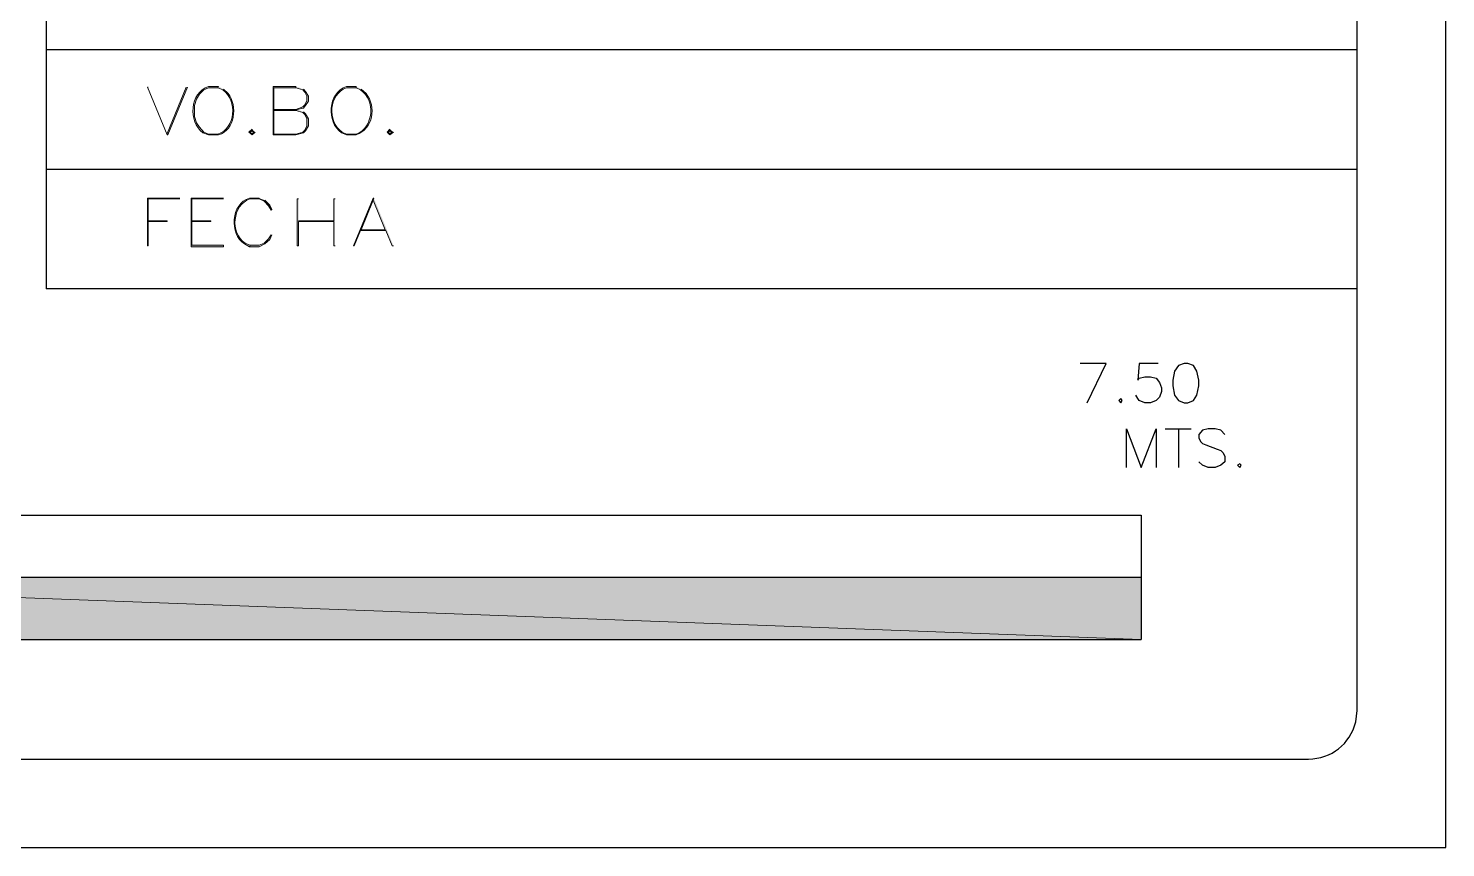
# Model space of a CAD drawing. Header units: inches. Extents: x 5 to 295, y 10 to 227.
# Drawn here: x 278.93 to 294.86, y 11.53 to 20.74 of the extents above; entities that cross this region are included whole.
import ezdxf

# ---------------------------------------------------------------- set-up
doc = ezdxf.new("R2010")
doc.units = ezdxf.units.IN
doc.header["$MEASUREMENT"] = 0
doc.layers.add('1- 1', color=1, linetype='Continuous')
doc.layers.add('1- 3', color=3, linetype='Continuous')

msp = doc.modelspace()

# ---------------------------------------------------------------- hatches: boundary and pattern name
at = {"layer": '1- 3'}
for points in [[(280.281, 20.076), (280.273, 20.076), (280.495, 19.539), (280.495, 19.554)], [(280.708, 20.076), (280.495, 19.554), (280.495, 19.539), (280.502, 19.539), (280.724, 20.076)], [(281.94, 20.084), (281.687, 20.084), (281.687, 19.539), (281.695, 19.547), (281.695, 19.815), (281.94, 19.815), (281.956, 19.823), (281.695, 19.823), (281.695, 20.068), (281.94, 20.068)], [(281.94, 20.084), (281.94, 20.068), (282.019, 20.044), (282.043, 20.02), (282.066, 19.973), (282.066, 19.926), (282.043, 19.878), (282.019, 19.855), (281.94, 19.823), (281.695, 19.823), (281.956, 19.823), (282.027, 19.839), (282.051, 19.87), (282.082, 19.918), (282.082, 19.973), (282.051, 20.028), (282.027, 20.052)], [(281.956, 19.823), (281.94, 19.815), (282.019, 19.791), (282.043, 19.768), (282.066, 19.72), (282.066, 19.641), (282.043, 19.594), (282.019, 19.57), (281.94, 19.547), (281.695, 19.547), (281.687, 19.539), (281.94, 19.539), (282.027, 19.562), (282.051, 19.586), (282.082, 19.641), (282.082, 19.72), (282.051, 19.776), (282.027, 19.799)], [(281.45, 19.602), (281.411, 19.57), (281.45, 19.539), (281.45, 19.547), (281.427, 19.57), (281.45, 19.586)], [(281.45, 19.602), (281.45, 19.586), (281.466, 19.57), (281.45, 19.547), (281.45, 19.539), (281.482, 19.57)], [(282.998, 19.602), (282.967, 19.57), (282.998, 19.539), (282.998, 19.547), (282.983, 19.57), (282.998, 19.586)], [(282.998, 19.602), (282.998, 19.586), (283.014, 19.57), (282.998, 19.547), (282.998, 19.539), (283.038, 19.57)], [(280.637, 18.828), (280.273, 18.828), (280.273, 18.291), (280.281, 18.291), (280.281, 18.567), (280.495, 18.567), (280.495, 18.575), (280.281, 18.575), (280.281, 18.82), (280.637, 18.82)], [(281.126, 18.828), (280.763, 18.828), (280.763, 18.283), (281.126, 18.283), (281.126, 18.298), (280.771, 18.298), (280.771, 18.567), (280.984, 18.567), (280.984, 18.575), (280.771, 18.575), (280.771, 18.82), (281.126, 18.82)], [(281.529, 18.828), (281.529, 18.82), (281.585, 18.796), (281.632, 18.741), (281.664, 18.693), (281.671, 18.701), (281.648, 18.749), (281.592, 18.804)], [(281.972, 18.82), (281.956, 18.82), (281.956, 18.291), (281.972, 18.291), (281.972, 18.567), (282.367, 18.567), (281.972, 18.575)], [(282.382, 18.82), (282.367, 18.82), (282.367, 18.575), (281.972, 18.575), (282.367, 18.567), (282.367, 18.291), (282.382, 18.291)], [(282.817, 18.828), (282.809, 18.828), (282.588, 18.291), (282.596, 18.291), (282.667, 18.464), (282.951, 18.464), (282.675, 18.472), (282.809, 18.804)], [(282.817, 18.828), (282.809, 18.804), (282.943, 18.472), (282.675, 18.472), (282.951, 18.464), (283.022, 18.291), (283.038, 18.291)], [(281.664, 18.417), (281.632, 18.37), (281.585, 18.322), (281.529, 18.298), (281.427, 18.298), (281.419, 18.283), (281.529, 18.283), (281.592, 18.314), (281.648, 18.362), (281.671, 18.417)], [(272.683, 14.57), (291.442, 13.867), (272.683, 13.867)], [(272.683, 14.57), (291.442, 14.57), (291.442, 13.867)]]:
    msp.add_hatch(color=256, dxfattribs=at).paths.add_polyline_path(points)
h = msp.add_hatch(color=256, dxfattribs=at)
edge = h.paths.add_edge_path()
edge.add_spline(control_points=[(281.071, 20.084), (281.071, 20.084), (280.961, 20.084), (280.961, 20.084), (280.747, 20.014), (280.727, 19.69), (280.897, 19.562), (280.897, 19.562), (280.961, 19.539), (280.961, 19.539), (280.961, 19.539), (280.961, 19.547), (280.961, 19.547), (280.961, 19.547), (280.905, 19.57), (280.905, 19.57), (280.905, 19.57), (280.858, 19.625), (280.858, 19.625), (280.858, 19.625), (280.826, 19.673), (280.826, 19.673), (280.826, 19.673), (280.803, 19.744), (280.803, 19.744), (280.803, 19.744), (280.803, 19.87), (280.803, 19.87), (280.803, 19.87), (280.826, 19.941), (280.826, 19.941), (280.826, 19.941), (280.858, 19.997), (280.858, 19.997), (280.858, 19.997), (280.905, 20.044), (280.905, 20.044), (280.905, 20.044), (280.961, 20.068), (280.961, 20.068), (280.961, 20.068), (281.063, 20.068), (281.063, 20.068)], knot_values=[0, 0, 0, 0, 0.035278, 0.035278, 0.035278, 0.070556, 0.070556, 0.070556, 0.105833, 0.105833, 0.105833, 0.141111, 0.141111, 0.141111, 0.176389, 0.176389, 0.176389, 0.211667, 0.211667, 0.211667, 0.246944, 0.246944, 0.246944, 0.282222, 0.282222, 0.282222, 0.3175, 0.3175, 0.3175, 0.352778, 0.352778, 0.352778, 0.388056, 0.388056, 0.388056, 0.423333, 0.423333, 0.423333, 0.458611, 0.458611, 0.458611, 0.493889, 0.493889, 0.493889, 0.493889], degree=3, periodic=0)
edge.add_line((281.063, 20.068), (281.071, 20.084))
h = msp.add_hatch(color=256, dxfattribs=at)
edge = h.paths.add_edge_path()
edge.add_spline(control_points=[(281.071, 20.084), (281.071, 20.084), (281.063, 20.068), (281.063, 20.068), (281.063, 20.068), (281.119, 20.044), (281.119, 20.044), (281.289, 19.926), (281.265, 19.614), (281.063, 19.547), (281.063, 19.547), (280.961, 19.547), (280.961, 19.547), (280.961, 19.547), (280.961, 19.539), (280.961, 19.539), (280.961, 19.539), (281.071, 19.539), (281.071, 19.539), (281.259, 19.597), (281.287, 19.862), (281.182, 20.005), (281.182, 20.005), (281.126, 20.052), (281.126, 20.052)], knot_values=[0, 0, 0, 0, 0.035278, 0.035278, 0.035278, 0.070556, 0.070556, 0.070556, 0.105833, 0.105833, 0.105833, 0.141111, 0.141111, 0.141111, 0.176389, 0.176389, 0.176389, 0.211667, 0.211667, 0.211667, 0.246944, 0.246944, 0.246944, 0.282222, 0.282222, 0.282222, 0.282222], degree=3, periodic=0)
edge.add_line((281.126, 20.052), (281.071, 20.084))
h = msp.add_hatch(color=256, dxfattribs=at)
edge = h.paths.add_edge_path()
edge.add_spline(control_points=[(282.619, 20.084), (282.619, 20.084), (282.509, 20.084), (282.509, 20.084), (282.301, 20.007), (282.28, 19.686), (282.453, 19.562), (282.453, 19.562), (282.509, 19.539), (282.509, 19.539), (282.509, 19.539), (282.509, 19.547), (282.509, 19.547), (282.509, 19.547), (282.461, 19.57), (282.461, 19.57), (282.288, 19.692), (282.311, 19.997), (282.509, 20.068), (282.509, 20.068), (282.619, 20.068), (282.619, 20.068)], knot_values=[0, 0, 0, 0, 0.035278, 0.035278, 0.035278, 0.070556, 0.070556, 0.070556, 0.105833, 0.105833, 0.105833, 0.141111, 0.141111, 0.141111, 0.176389, 0.176389, 0.176389, 0.211667, 0.211667, 0.211667, 0.246944, 0.246944, 0.246944, 0.246944], degree=3, periodic=0)
edge.add_line((282.619, 20.068), (282.619, 20.084))
h = msp.add_hatch(color=256, dxfattribs=at)
edge = h.paths.add_edge_path()
edge.add_spline(control_points=[(282.619, 20.084), (282.619, 20.084), (282.619, 20.068), (282.619, 20.068), (282.619, 20.068), (282.667, 20.044), (282.667, 20.044), (282.84, 19.932), (282.816, 19.621), (282.619, 19.547), (282.619, 19.547), (282.509, 19.547), (282.509, 19.547), (282.509, 19.547), (282.509, 19.539), (282.509, 19.539), (282.509, 19.539), (282.619, 19.539), (282.619, 19.539), (282.807, 19.606), (282.852, 19.852), (282.73, 20.005), (282.73, 20.005), (282.675, 20.052), (282.675, 20.052)], knot_values=[0, 0, 0, 0, 0.035278, 0.035278, 0.035278, 0.070556, 0.070556, 0.070556, 0.105833, 0.105833, 0.105833, 0.141111, 0.141111, 0.141111, 0.176389, 0.176389, 0.176389, 0.211667, 0.211667, 0.211667, 0.246944, 0.246944, 0.246944, 0.282222, 0.282222, 0.282222, 0.282222], degree=3, periodic=0)
edge.add_line((282.675, 20.052), (282.619, 20.084))
h = msp.add_hatch(color=256, dxfattribs=at)
edge = h.paths.add_edge_path()
edge.add_spline(control_points=[(281.529, 18.828), (281.529, 18.828), (281.419, 18.828), (281.419, 18.828), (281.211, 18.769), (281.19, 18.422), (281.363, 18.314), (281.363, 18.314), (281.419, 18.283), (281.419, 18.283), (281.419, 18.283), (281.427, 18.298), (281.427, 18.298), (281.427, 18.298), (281.371, 18.322), (281.371, 18.322), (281.198, 18.436), (281.225, 18.753), (281.427, 18.82), (281.427, 18.82), (281.529, 18.82), (281.529, 18.82)], knot_values=[0, 0, 0, 0, 0.035278, 0.035278, 0.035278, 0.070556, 0.070556, 0.070556, 0.105833, 0.105833, 0.105833, 0.141111, 0.141111, 0.141111, 0.176389, 0.176389, 0.176389, 0.211667, 0.211667, 0.211667, 0.246944, 0.246944, 0.246944, 0.246944], degree=3, periodic=0)
edge.add_line((281.529, 18.82), (281.529, 18.828))

# ---------------------------------------------------------------- linework, layer by layer
at = {"layer": '1- 1', "lineweight": 25}
msp.add_lwpolyline([(4.72, 226.632), (4.72, 11.529), (294.863, 11.529), (294.863, 226.632), (4.72, 226.632)], dxfattribs=at)
at = {"layer": '1- 3', "lineweight": 25}
for points in [[(279.136, 30.763), (279.136, 17.809)], [(293.867, 20.494), (279.136, 20.494)], [(293.867, 19.152), (279.136, 19.152)], [(293.867, 17.809), (279.136, 17.809)], [(290.834, 16.529), (291.047, 16.971), (290.755, 16.971)], [(291.632, 16.971), (291.419, 16.971), (291.403, 16.782), (291.419, 16.806), (291.482, 16.821), (291.545, 16.821), (291.608, 16.806), (291.648, 16.758), (291.671, 16.695), (291.671, 16.656), (291.648, 16.592), (291.608, 16.553), (291.545, 16.529), (291.482, 16.529), (291.419, 16.553), (291.403, 16.577), (291.379, 16.616)], [(291.924, 16.971), (291.861, 16.948), (291.814, 16.885), (291.798, 16.782), (291.798, 16.719), (291.814, 16.616), (291.861, 16.553), (291.924, 16.529), (291.964, 16.529), (292.027, 16.553), (292.066, 16.616), (292.09, 16.719), (292.09, 16.782), (292.066, 16.885), (292.027, 16.948), (291.964, 16.971), (291.924, 16.971)], [(291.213, 16.577), (291.19, 16.553), (291.213, 16.529), (291.229, 16.553), (291.213, 16.577)], [(291.277, 15.802), (291.277, 16.237), (291.442, 15.802), (291.608, 16.237), (291.608, 15.802)], [(291.711, 16.237), (292.003, 16.237)], [(291.861, 16.237), (291.861, 15.802)], [(292.382, 16.174), (292.335, 16.221), (292.272, 16.237), (292.193, 16.237), (292.13, 16.221), (292.09, 16.174), (292.09, 16.134), (292.106, 16.095), (292.13, 16.071), (292.169, 16.055), (292.295, 16.008), (292.335, 15.992), (292.359, 15.968), (292.382, 15.929), (292.382, 15.866), (292.335, 15.826), (292.272, 15.802), (292.193, 15.802), (292.13, 15.826), (292.09, 15.866)], [(292.548, 15.842), (292.525, 15.826), (292.548, 15.802), (292.564, 15.826), (292.548, 15.842)], [(253.923, 15.265), (291.442, 15.265)], [(291.442, 15.265), (291.442, 13.867)], [(253.923, 14.57), (291.442, 14.57)], [(253.923, 13.867), (291.442, 13.867)]]:
    msp.add_lwpolyline(points, dxfattribs=at)
at = {"layer": '1- 3', "lineweight": 0}
for points in [[(280.281, 20.076), (280.273, 20.076), (280.495, 19.539), (280.495, 19.554)], [(280.708, 20.076), (280.495, 19.554), (280.495, 19.539), (280.502, 19.539), (280.724, 20.076)], [(281.94, 20.084), (281.687, 20.084), (281.687, 19.539), (281.695, 19.547), (281.695, 19.815), (281.94, 19.815), (281.956, 19.823), (281.695, 19.823), (281.695, 20.068), (281.94, 20.068)], [(281.94, 20.084), (281.94, 20.068), (282.019, 20.044), (282.043, 20.02), (282.066, 19.973), (282.066, 19.926), (282.043, 19.878), (282.019, 19.855), (281.94, 19.823), (281.695, 19.823), (281.956, 19.823), (282.027, 19.839), (282.051, 19.87), (282.082, 19.918), (282.082, 19.973), (282.051, 20.028), (282.027, 20.052)], [(281.956, 19.823), (281.94, 19.815), (282.019, 19.791), (282.043, 19.768), (282.066, 19.72), (282.066, 19.641), (282.043, 19.594), (282.019, 19.57), (281.94, 19.547), (281.695, 19.547), (281.687, 19.539), (281.94, 19.539), (282.027, 19.562), (282.051, 19.586), (282.082, 19.641), (282.082, 19.72), (282.051, 19.776), (282.027, 19.799)], [(281.45, 19.602), (281.411, 19.57), (281.45, 19.539), (281.45, 19.547), (281.427, 19.57), (281.45, 19.586)], [(281.45, 19.602), (281.45, 19.586), (281.466, 19.57), (281.45, 19.547), (281.45, 19.539), (281.482, 19.57)], [(282.998, 19.602), (282.967, 19.57), (282.998, 19.539), (282.998, 19.547), (282.983, 19.57), (282.998, 19.586)], [(282.998, 19.602), (282.998, 19.586), (283.014, 19.57), (282.998, 19.547), (282.998, 19.539), (283.038, 19.57)], [(280.637, 18.828), (280.273, 18.828), (280.273, 18.291), (280.281, 18.291), (280.281, 18.567), (280.495, 18.567), (280.495, 18.575), (280.281, 18.575), (280.281, 18.82), (280.637, 18.82)], [(281.126, 18.828), (280.763, 18.828), (280.763, 18.283), (281.126, 18.283), (281.126, 18.298), (280.771, 18.298), (280.771, 18.567), (280.984, 18.567), (280.984, 18.575), (280.771, 18.575), (280.771, 18.82), (281.126, 18.82)], [(281.529, 18.828), (281.529, 18.82), (281.585, 18.796), (281.632, 18.741), (281.664, 18.693), (281.671, 18.701), (281.648, 18.749), (281.592, 18.804)], [(281.972, 18.82), (281.956, 18.82), (281.956, 18.291), (281.972, 18.291), (281.972, 18.567), (282.367, 18.567), (281.972, 18.575)], [(282.382, 18.82), (282.367, 18.82), (282.367, 18.575), (281.972, 18.575), (282.367, 18.567), (282.367, 18.291), (282.382, 18.291)], [(282.817, 18.828), (282.809, 18.828), (282.588, 18.291), (282.596, 18.291), (282.667, 18.464), (282.951, 18.464), (282.675, 18.472), (282.809, 18.804)], [(282.817, 18.828), (282.809, 18.804), (282.943, 18.472), (282.675, 18.472), (282.951, 18.464), (283.022, 18.291), (283.038, 18.291)], [(281.664, 18.417), (281.632, 18.37), (281.585, 18.322), (281.529, 18.298), (281.427, 18.298), (281.419, 18.283), (281.529, 18.283), (281.592, 18.314), (281.648, 18.362), (281.671, 18.417)], [(272.683, 14.57), (291.442, 13.867), (272.683, 13.867)], [(272.683, 14.57), (291.442, 14.57), (291.442, 13.867)]]:
    msp.add_lwpolyline(points, dxfattribs=at)
at = {"layer": '1- 3', "lineweight": 25}
msp.add_open_spline([(251.34, 30.763), (251.34, 30.763), (251.34, 13.069), (251.34, 13.069), (251.34, 13.069), (251.355, 12.943), (251.355, 12.943), (251.408, 12.736), (251.551, 12.593), (251.758, 12.54), (251.758, 12.54), (251.885, 12.524), (251.885, 12.524), (251.885, 12.524), (293.322, 12.524), (293.322, 12.524), (293.578, 12.529), (293.791, 12.692), (293.852, 12.943), (293.852, 12.943), (293.867, 13.069), (293.867, 13.069), (293.867, 13.069), (293.867, 30.763), (293.867, 30.763)], degree=3, knots=[0, 0, 0, 0, 1, 1, 1, 2, 2, 2, 3, 3, 3, 4, 4, 4, 5, 5, 5, 6, 6, 6, 7, 7, 7, 8, 8, 8, 8], dxfattribs=at)
at = {"layer": '1- 3', "lineweight": 0}
for points, knots in [([(281.071, 20.084), (281.071, 20.084), (280.961, 20.084), (280.961, 20.084), (280.747, 20.014), (280.727, 19.69), (280.897, 19.562), (280.897, 19.562), (280.961, 19.539), (280.961, 19.539), (280.961, 19.539), (280.961, 19.547), (280.961, 19.547), (280.961, 19.547), (280.905, 19.57), (280.905, 19.57), (280.905, 19.57), (280.858, 19.625), (280.858, 19.625), (280.858, 19.625), (280.826, 19.673), (280.826, 19.673), (280.826, 19.673), (280.803, 19.744), (280.803, 19.744), (280.803, 19.744), (280.803, 19.87), (280.803, 19.87), (280.803, 19.87), (280.826, 19.941), (280.826, 19.941), (280.826, 19.941), (280.858, 19.997), (280.858, 19.997), (280.858, 19.997), (280.905, 20.044), (280.905, 20.044), (280.905, 20.044), (280.961, 20.068), (280.961, 20.068), (280.961, 20.068), (281.063, 20.068), (281.063, 20.068)], [0, 0, 0, 0, 1, 1, 1, 2, 2, 2, 3, 3, 3, 4, 4, 4, 5, 5, 5, 6, 6, 6, 7, 7, 7, 8, 8, 8, 9, 9, 9, 10, 10, 10, 11, 11, 11, 12, 12, 12, 13, 13, 13, 14, 14, 14, 14]), ([(281.071, 20.084), (281.071, 20.084), (281.063, 20.068), (281.063, 20.068), (281.063, 20.068), (281.119, 20.044), (281.119, 20.044), (281.289, 19.926), (281.265, 19.614), (281.063, 19.547), (281.063, 19.547), (280.961, 19.547), (280.961, 19.547), (280.961, 19.547), (280.961, 19.539), (280.961, 19.539), (280.961, 19.539), (281.071, 19.539), (281.071, 19.539), (281.259, 19.597), (281.287, 19.862), (281.182, 20.005), (281.182, 20.005), (281.126, 20.052), (281.126, 20.052)], [0, 0, 0, 0, 1, 1, 1, 2, 2, 2, 3, 3, 3, 4, 4, 4, 5, 5, 5, 6, 6, 6, 7, 7, 7, 8, 8, 8, 8]), ([(282.619, 20.084), (282.619, 20.084), (282.509, 20.084), (282.509, 20.084), (282.301, 20.007), (282.28, 19.686), (282.453, 19.562), (282.453, 19.562), (282.509, 19.539), (282.509, 19.539), (282.509, 19.539), (282.509, 19.547), (282.509, 19.547), (282.509, 19.547), (282.461, 19.57), (282.461, 19.57), (282.288, 19.692), (282.311, 19.997), (282.509, 20.068), (282.509, 20.068), (282.619, 20.068), (282.619, 20.068)], [0, 0, 0, 0, 1, 1, 1, 2, 2, 2, 3, 3, 3, 4, 4, 4, 5, 5, 5, 6, 6, 6, 7, 7, 7, 7]), ([(282.619, 20.084), (282.619, 20.084), (282.619, 20.068), (282.619, 20.068), (282.619, 20.068), (282.667, 20.044), (282.667, 20.044), (282.84, 19.932), (282.816, 19.621), (282.619, 19.547), (282.619, 19.547), (282.509, 19.547), (282.509, 19.547), (282.509, 19.547), (282.509, 19.539), (282.509, 19.539), (282.509, 19.539), (282.619, 19.539), (282.619, 19.539), (282.807, 19.606), (282.852, 19.852), (282.73, 20.005), (282.73, 20.005), (282.675, 20.052), (282.675, 20.052)], [0, 0, 0, 0, 1, 1, 1, 2, 2, 2, 3, 3, 3, 4, 4, 4, 5, 5, 5, 6, 6, 6, 7, 7, 7, 8, 8, 8, 8]), ([(281.529, 18.828), (281.529, 18.828), (281.419, 18.828), (281.419, 18.828), (281.211, 18.769), (281.19, 18.422), (281.363, 18.314), (281.363, 18.314), (281.419, 18.283), (281.419, 18.283), (281.419, 18.283), (281.427, 18.298), (281.427, 18.298), (281.427, 18.298), (281.371, 18.322), (281.371, 18.322), (281.198, 18.436), (281.225, 18.753), (281.427, 18.82), (281.427, 18.82), (281.529, 18.82), (281.529, 18.82)], [0, 0, 0, 0, 1, 1, 1, 2, 2, 2, 3, 3, 3, 4, 4, 4, 5, 5, 5, 6, 6, 6, 7, 7, 7, 7])]:
    msp.add_open_spline(points, degree=3, knots=knots, dxfattribs=at)

doc.saveas('drawing.dxf')
